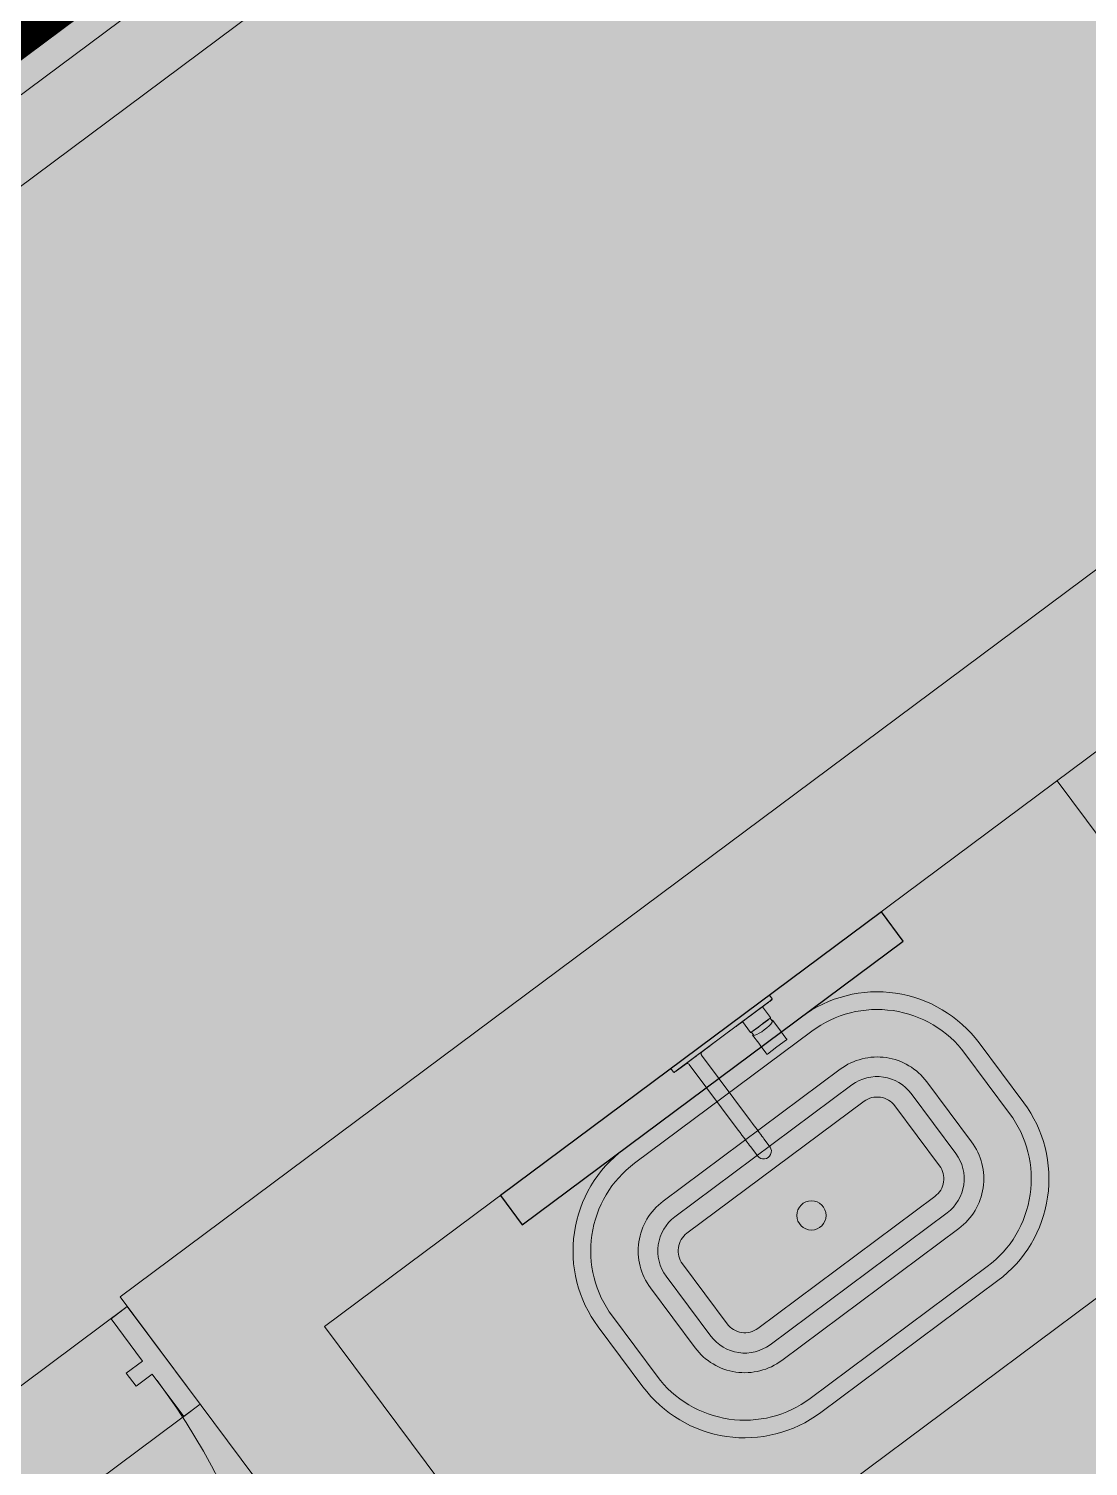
# Model space of a CAD drawing. Header units: metres. Extents: x -466 to 1322, y -1072 to 50.
# Drawn here: x 438.114 to 439.564, y -403.068 to -401.1 of the extents above; entities that cross this region are included whole.
import ezdxf

# ---------------------------------------------------------------- set-up
doc = ezdxf.new("R2010")
doc.units = ezdxf.units.M
for name, pattern in [('B1 P BAJA$0$HIDDEN', [9.525, 6.35, -3.175]), ('CENTER2', [28.575, 19.05, -3.175, 3.175, -3.175]), ('OCULTA2', [0.3, 0.2, -0.1])]:
    doc.linetypes.add(name, pattern=pattern)
for name, color, linetype, lineweight in [('A - Hatch muros', 4, 'Continuous', 0), ('A - MURO BAJO', 2, 'Continuous', 0), ('A - PROY', 250, 'B1 P BAJA$0$HIDDEN', 0), ('A-ACCESORIOS DE BAÑO', 6, 'Continuous', 0), ('A-DOOR', 2, 'Continuous', 9), ('A-EJES', 61, 'CENTER2', 0), ('A-Fixt', 122, 'Continuous', 5), ('A-MURO INT', 4, 'Continuous', 0)]:
    doc.layers.add(name, color=color, linetype=linetype, lineweight=lineweight)
for name, color, linetype in [('A-MIRROR', 8, 'Continuous'), ('A-PUERTA', 2, 'Continuous'), ('Poligono Fisico', 3, 'Continuous')]:
    doc.layers.add(name, color=color, linetype=linetype)
doc.layers.add('Hatch Interior', color=7, linetype='Continuous', lineweight=0, true_color=0xaf6350)

# ---------------------------------------------------------------- blocks, each defined once
blk = doc.blocks.new('JVAS_Puerta - 0_90 X 2_10-V18-Planta Baja')
at = {"color": 0}
for p, q in [((-0.425, -0.0425), (-0.425, -0.9025)), ((-0.374, -0.0425), (-0.425, -0.0425)), ((-0.374, -0.9025), (-0.374, -0.0425)), ((-0.425, -0.9025), (-0.374, -0.9025))]:
    blk.add_line(p, q, dxfattribs=at)
at = {"layer": 'A - PROY', "color": 18, "linetype": 'Continuous', "ltscale": 100, "true_color": 0x000000}
blk.add_arc((-0.425, -0.0525), 0.85, 273.4398, 0, dxfattribs=at)
at = {"layer": 'A-DOOR', "color": 253, "linetype": 'Continuous', "ltscale": 100}
for p, q in [((-0.45, 0.0425), (0.45, 0.0425)), ((-0.374, -0.1075), (0.45, -0.1075))]:
    blk.add_line(p, q, dxfattribs=at)
at = {"layer": 'A-DOOR'}
for p, q in [((-0.425, 0.0425), (-0.45, 0.0425)), ((-0.45, 0.0425), (-0.45, -0.1075)), ((-0.425, -0.0225), (-0.425, 0.0425)), ((0.45, 0.0425), (0.425, 0.0425)), ((0.425, 0.0425), (0.425, -0.0225)), ((0.45, -0.1075), (0.45, 0.0425)), ((-0.4, -0.0225), (-0.425, -0.0225)), ((-0.4, -0.0425), (-0.4, -0.0225)), ((0.425, -0.0225), (0.4, -0.0225)), ((0.4, -0.0225), (0.4, -0.0425)), ((-0.425, -0.1075), (-0.425, -0.0425)), ((-0.425, -0.0425), (-0.4, -0.0425)), ((0.4, -0.0425), (0.425, -0.0425)), ((0.425, -0.0425), (0.425, -0.1075)), ((-0.45, -0.1075), (-0.425, -0.1075)), ((0.425, -0.1075), (0.45, -0.1075))]:
    blk.add_line(p, q, dxfattribs=at)
blk = doc.blocks.new('monomando powder room')
at = {"layer": 'A-ACCESORIOS DE BAÑO'}
for p, q in [((-98.7727, -159.2227), (-98.7727, -159.2225)), ((-98.7667, -159.2225), (-98.7727, -159.2225)), ((-98.7727, -159.2225), (-98.7667, -159.2225)), ((-98.7727, -159.2233), (-98.7727, -159.2227)), ((-98.7727, -159.2243), (-98.7727, -159.2233)), ((-98.766, -159.2228), (-98.7667, -159.2225)), ((-98.766, -159.223), (-98.766, -159.2228)), ((-98.7657, -159.2235), (-98.766, -159.2228)), ((-98.766, -159.2236), (-98.766, -159.223)), ((-98.766, -159.2245), (-98.766, -159.2236)), ((-98.7657, -159.2237), (-98.7657, -159.2235)), ((-98.7657, -159.2242), (-98.7657, -159.2237)), ((-98.7727, -159.2255), (-98.7727, -159.2243)), ((-98.7727, -159.227), (-98.7727, -159.2255)), ((-98.7727, -159.2285), (-98.7727, -159.227)), ((-98.7727, -159.3065), (-98.7727, -159.2285)), ((-98.766, -159.2257), (-98.766, -159.2245)), ((-98.766, -159.227), (-98.766, -159.2257)), ((-98.766, -159.2285), (-98.766, -159.227)), ((-98.766, -159.3065), (-98.766, -159.2285)), ((-98.7657, -159.225), (-98.7657, -159.2242)), ((-98.7657, -159.226), (-98.7657, -159.225)), ((-98.7657, -159.2272), (-98.7657, -159.226)), ((-98.7657, -159.2285), (-98.7657, -159.2272)), ((-98.7657, -159.2295), (-98.7657, -159.2285)), ((-98.7657, -159.2395), (-98.7657, -159.2285)), ((-98.7657, -159.2322), (-98.7657, -159.2295)), ((-98.7657, -159.2309), (-98.7657, -159.2299)), ((-98.7657, -159.2335), (-98.7657, -159.2309)), ((-98.7657, -159.2367), (-98.7657, -159.2322)), ((-98.7657, -159.2377), (-98.7657, -159.2335)), ((-98.7657, -159.2426), (-98.7657, -159.2367)), ((-98.7657, -159.2395), (-98.7657, -159.2377)), ((-98.7657, -159.2396), (-98.7657, -159.239)), ((-98.7657, -159.2395), (-98.7657, -159.239)), ((-98.7473, -159.2395), (-98.7657, -159.2395)), ((-98.7657, -159.2395), (-98.7473, -159.2395)), ((-98.7657, -159.2413), (-98.7657, -159.2396)), ((-98.7657, -159.2441), (-98.7657, -159.2413)), ((-98.7657, -159.2493), (-98.7657, -159.2426)), ((-98.7469, -159.2397), (-98.7473, -159.2395)), ((-98.7467, -159.2402), (-98.7469, -159.2397)), ((-98.7469, -159.2403), (-98.7469, -159.2397)), ((-98.7469, -159.242), (-98.7469, -159.2403)), ((-98.7469, -159.2446), (-98.7469, -159.242)), ((-98.7467, -159.2405), (-98.7467, -159.2402)), ((-98.7427, -159.2405), (-98.7467, -159.2405)), ((-98.7467, -159.2411), (-98.7467, -159.2405)), ((-98.7467, -159.2405), (-98.7427, -159.2405)), ((-98.7467, -159.2426), (-98.7467, -159.2411)), ((-98.7467, -159.2452), (-98.7467, -159.2426)), ((-98.7286, -159.2395), (-98.7427, -159.2395)), ((-98.7427, -159.2401), (-98.7427, -159.2395)), ((-98.7416, -159.2401), (-98.7427, -159.2395)), ((-98.7427, -159.2395), (-98.7286, -159.2395)), ((-98.7427, -159.2405), (-98.7427, -159.2401)), ((-98.7413, -159.2406), (-98.7427, -159.2405)), ((-98.7407, -159.2417), (-98.7416, -159.2401)), ((-98.7398, -159.2445), (-98.7407, -159.2417)), ((-98.7286, -159.2395), (-98.7122, -159.2395)), ((-98.7122, -159.2395), (-98.7286, -159.2395)), ((-98.7103, -159.2395), (-98.7122, -159.2395)), ((-98.7122, -159.2395), (-98.7103, -159.2395)), ((-98.7099, -159.2398), (-98.7103, -159.2395)), ((-98.7097, -159.2403), (-98.7099, -159.2398)), ((-98.7097, -159.2565), (-98.7097, -159.2403)), ((-98.7657, -159.2477), (-98.7657, -159.2441)), ((-98.7657, -159.2519), (-98.7657, -159.2477)), ((-98.7657, -159.2565), (-98.7657, -159.2493)), ((-98.7657, -159.2565), (-98.7657, -159.2519)), ((-98.7657, -159.261), (-98.7657, -159.2565)), ((-98.7657, -159.2637), (-98.7657, -159.2565)), ((-98.7657, -159.2652), (-98.7657, -159.261)), ((-98.7469, -159.2481), (-98.7469, -159.2446)), ((-98.7469, -159.2522), (-98.7469, -159.2481)), ((-98.7469, -159.2565), (-98.7469, -159.2522)), ((-98.7469, -159.2608), (-98.7469, -159.2565)), ((-98.7469, -159.2648), (-98.7469, -159.2608)), ((-98.7467, -159.2485), (-98.7467, -159.2452)), ((-98.7467, -159.2523), (-98.7467, -159.2485)), ((-98.7467, -159.2565), (-98.7467, -159.2523)), ((-98.7467, -159.2606), (-98.7467, -159.2565)), ((-98.7467, -159.2644), (-98.7467, -159.2606)), ((-98.7392, -159.248), (-98.7398, -159.2445)), ((-98.7388, -159.2521), (-98.7392, -159.248)), ((-98.7392, -159.2649), (-98.7388, -159.2608)), ((-98.7387, -159.2565), (-98.7388, -159.2521)), ((-98.7388, -159.2608), (-98.7387, -159.2565)), ((-98.7097, -159.2727), (-98.7097, -159.2565)), ((-98.7657, -159.2704), (-98.7657, -159.2637)), ((-98.7657, -159.2689), (-98.7657, -159.2652)), ((-98.7657, -159.2717), (-98.7657, -159.2689)), ((-98.7657, -159.2763), (-98.7657, -159.2704)), ((-98.7657, -159.2734), (-98.7657, -159.2717)), ((-98.7657, -159.274), (-98.7657, -159.2734)), ((-98.7473, -159.2735), (-98.7657, -159.2735)), ((-98.7657, -159.3065), (-98.7657, -159.2735)), ((-98.7657, -159.2753), (-98.7657, -159.2735)), ((-98.7657, -159.2735), (-98.7473, -159.2735)), ((-98.7657, -159.274), (-98.7657, -159.2735)), ((-98.7657, -159.2795), (-98.7657, -159.2753)), ((-98.7657, -159.2808), (-98.7657, -159.2763)), ((-98.7657, -159.2821), (-98.7657, -159.2795)), ((-98.7657, -159.2835), (-98.7657, -159.2808)), ((-98.7657, -159.2831), (-98.7657, -159.2821)), ((-98.7473, -159.2735), (-98.7469, -159.2732)), ((-98.7469, -159.2683), (-98.7469, -159.2648)), ((-98.7469, -159.271), (-98.7469, -159.2683)), ((-98.7469, -159.2726), (-98.7469, -159.271)), ((-98.7469, -159.2732), (-98.7469, -159.2726)), ((-98.7469, -159.2732), (-98.7467, -159.2727)), ((-98.7467, -159.2677), (-98.7467, -159.2644)), ((-98.7467, -159.2703), (-98.7467, -159.2677)), ((-98.7467, -159.2719), (-98.7467, -159.2703)), ((-98.7467, -159.2725), (-98.7467, -159.2719)), ((-98.7467, -159.2727), (-98.7467, -159.2725)), ((-98.7467, -159.2725), (-98.7427, -159.2725)), ((-98.7427, -159.2725), (-98.7467, -159.2725)), ((-98.7427, -159.2725), (-98.7413, -159.2723)), ((-98.7427, -159.2728), (-98.7427, -159.2725)), ((-98.7427, -159.2735), (-98.7416, -159.2728)), ((-98.7427, -159.2735), (-98.7427, -159.2728)), ((-98.7427, -159.2735), (-98.7286, -159.2735)), ((-98.7286, -159.2735), (-98.7427, -159.2735)), ((-98.7416, -159.2728), (-98.7407, -159.2712)), ((-98.7407, -159.2712), (-98.7398, -159.2684)), ((-98.7398, -159.2684), (-98.7392, -159.2649)), ((-98.7256, -159.2735), (-98.7286, -159.2735)), ((-98.7286, -159.2735), (-98.7256, -159.2735)), ((-98.7256, -159.2735), (-98.7122, -159.2735)), ((-98.7122, -159.2735), (-98.7256, -159.2735)), ((-98.7122, -159.2735), (-98.7103, -159.2735)), ((-98.7103, -159.2735), (-98.7122, -159.2735)), ((-98.7103, -159.2735), (-98.7099, -159.2731)), ((-98.7099, -159.2731), (-98.7097, -159.2727)), ((-98.7657, -159.2845), (-98.7657, -159.2835)), ((-98.7727, -159.3845), (-98.7727, -159.3065)), ((-98.7727, -159.3845), (-98.7727, -159.3065)), ((-98.766, -159.3845), (-98.766, -159.3065)), ((-98.766, -159.3845), (-98.766, -159.3065)), ((-98.7657, -159.343), (-98.7657, -159.3065)), ((-98.7657, -159.3295), (-98.7657, -159.3285)), ((-98.7657, -159.3322), (-98.7657, -159.3295)), ((-98.7657, -159.3309), (-98.7657, -159.3299)), ((-98.7657, -159.3335), (-98.7657, -159.3309)), ((-98.7657, -159.3367), (-98.7657, -159.3322)), ((-98.7657, -159.3377), (-98.7657, -159.3335)), ((-98.7657, -159.3426), (-98.7657, -159.3367)), ((-98.7657, -159.343), (-98.7657, -159.3377)), ((-98.7657, -159.3411), (-98.7657, -159.3405)), ((-98.7657, -159.3426), (-98.7657, -159.3411)), ((-98.7657, -159.3424), (-98.7657, -159.3419)), ((-98.7657, -159.343), (-98.7657, -159.3424)), ((-98.7657, -159.3493), (-98.7657, -159.3426)), ((-98.7657, -159.3452), (-98.7657, -159.3426)), ((-98.7653, -159.3443), (-98.7657, -159.343)), ((-98.7657, -159.3485), (-98.7657, -159.3452)), ((-98.7657, -159.3524), (-98.7657, -159.3485)), ((-98.7657, -159.3565), (-98.7657, -159.3493)), ((-98.7657, -159.3565), (-98.7657, -159.3524)), ((-98.7657, -159.3606), (-98.7657, -159.3565)), ((-98.7657, -159.3637), (-98.7657, -159.3565)), ((-98.7657, -159.3645), (-98.7657, -159.3606)), ((-98.7645, -159.3453), (-98.7653, -159.3443)), ((-98.7635, -159.3458), (-98.7645, -159.3453)), ((-98.7627, -159.346), (-98.7635, -159.3458)), ((-98.7622, -159.346), (-98.7627, -159.346)), ((-98.7627, -159.346), (-98.7622, -159.346)), ((-98.6502, -159.346), (-98.7622, -159.346)), ((-98.7622, -159.346), (-98.6502, -159.346)), ((-98.6459, -159.346), (-98.6502, -159.346)), ((-98.6502, -159.346), (-98.6459, -159.346)), ((-98.6459, -159.346), (-98.6416, -159.346)), ((-98.6416, -159.346), (-98.6459, -159.346)), ((-98.6416, -159.346), (-98.6375, -159.346)), ((-98.6375, -159.346), (-98.6416, -159.346)), ((-98.6337, -159.346), (-98.6375, -159.346)), ((-98.6375, -159.346), (-98.6337, -159.346)), ((-98.6301, -159.346), (-98.6337, -159.346)), ((-98.6337, -159.346), (-98.6301, -159.346)), ((-98.6268, -159.346), (-98.6301, -159.346)), ((-98.6301, -159.346), (-98.6268, -159.346)), ((-98.624, -159.346), (-98.6268, -159.346)), ((-98.6268, -159.346), (-98.624, -159.346)), ((-98.624, -159.346), (-98.6216, -159.346)), ((-98.6216, -159.346), (-98.624, -159.346)), ((-98.6216, -159.346), (-98.6197, -159.346)), ((-98.6197, -159.346), (-98.6216, -159.346)), ((-98.6055, -159.346), (-98.6197, -159.346)), ((-98.6197, -159.346), (-98.6055, -159.346)), ((-98.603, -159.3464), (-98.6055, -159.346)), ((-98.6006, -159.3474), (-98.603, -159.3464)), ((-98.5986, -159.3491), (-98.6006, -159.3474)), ((-98.597, -159.3513), (-98.5986, -159.3491)), ((-98.596, -159.3538), (-98.597, -159.3513)), ((-98.597, -159.3617), (-98.596, -159.3592)), ((-98.5957, -159.3565), (-98.596, -159.3538)), ((-98.5957, -159.3565), (-98.596, -159.3538)), ((-98.596, -159.3592), (-98.5957, -159.3565)), ((-98.596, -159.3592), (-98.5957, -159.3565)), ((-98.7657, -159.3704), (-98.7657, -159.3637)), ((-98.7657, -159.3678), (-98.7657, -159.3645)), ((-98.7657, -159.3704), (-98.7657, -159.3678)), ((-98.7657, -159.37), (-98.7653, -159.3687)), ((-98.7657, -159.3845), (-98.7657, -159.37)), ((-98.7657, -159.3845), (-98.7657, -159.37)), ((-98.7657, -159.3753), (-98.7657, -159.37)), ((-98.7657, -159.3706), (-98.7657, -159.37)), ((-98.7657, -159.3763), (-98.7657, -159.3704)), ((-98.7657, -159.3719), (-98.7657, -159.3704)), ((-98.7657, -159.3711), (-98.7657, -159.3706)), ((-98.7657, -159.3725), (-98.7657, -159.3719)), ((-98.7657, -159.3795), (-98.7657, -159.3753)), ((-98.7657, -159.3808), (-98.7657, -159.3763)), ((-98.7657, -159.3821), (-98.7657, -159.3795)), ((-98.7657, -159.3835), (-98.7657, -159.3808)), ((-98.7653, -159.3687), (-98.7645, -159.3677)), ((-98.7645, -159.3677), (-98.7635, -159.3672)), ((-98.7635, -159.3672), (-98.7627, -159.367)), ((-98.7627, -159.367), (-98.7622, -159.367)), ((-98.7622, -159.367), (-98.7627, -159.367)), ((-98.6502, -159.367), (-98.7622, -159.367)), ((-98.7622, -159.367), (-98.6502, -159.367)), ((-98.6459, -159.367), (-98.6502, -159.367)), ((-98.6502, -159.367), (-98.6459, -159.367)), ((-98.6416, -159.367), (-98.6459, -159.367)), ((-98.6459, -159.367), (-98.6416, -159.367)), ((-98.6375, -159.367), (-98.6416, -159.367)), ((-98.6416, -159.367), (-98.6375, -159.367)), ((-98.6375, -159.367), (-98.6337, -159.367)), ((-98.6337, -159.367), (-98.6375, -159.367)), ((-98.6337, -159.367), (-98.6301, -159.367)), ((-98.6301, -159.367), (-98.6337, -159.367)), ((-98.6268, -159.367), (-98.6301, -159.367)), ((-98.6301, -159.367), (-98.6268, -159.367)), ((-98.624, -159.367), (-98.6268, -159.367)), ((-98.6268, -159.367), (-98.624, -159.367)), ((-98.624, -159.367), (-98.6216, -159.367)), ((-98.6216, -159.367), (-98.624, -159.367)), ((-98.6216, -159.367), (-98.6197, -159.367)), ((-98.6197, -159.367), (-98.6216, -159.367)), ((-98.6197, -159.367), (-98.6055, -159.367)), ((-98.6055, -159.367), (-98.6197, -159.367)), ((-98.6055, -159.367), (-98.603, -159.3666)), ((-98.603, -159.3666), (-98.6006, -159.3656)), ((-98.6006, -159.3656), (-98.5986, -159.3639)), ((-98.5986, -159.3639), (-98.597, -159.3617)), ((-98.7727, -159.386), (-98.7727, -159.3845)), ((-98.7727, -159.3875), (-98.7727, -159.386)), ((-98.7727, -159.3887), (-98.7727, -159.3875)), ((-98.7727, -159.3897), (-98.7727, -159.3887)), ((-98.7727, -159.3903), (-98.7727, -159.3897)), ((-98.7727, -159.3905), (-98.7727, -159.3903)), ((-98.7727, -159.3905), (-98.7667, -159.3905)), ((-98.7667, -159.3905), (-98.7727, -159.3905)), ((-98.7667, -159.3905), (-98.766, -159.3902)), ((-98.766, -159.386), (-98.766, -159.3845)), ((-98.766, -159.3873), (-98.766, -159.386)), ((-98.766, -159.3885), (-98.766, -159.3873)), ((-98.766, -159.3894), (-98.766, -159.3885)), ((-98.766, -159.39), (-98.766, -159.3894)), ((-98.766, -159.3902), (-98.7657, -159.3895)), ((-98.766, -159.3902), (-98.766, -159.39)), ((-98.7657, -159.3831), (-98.7657, -159.3821)), ((-98.7657, -159.3845), (-98.7657, -159.3835)), ((-98.7657, -159.3858), (-98.7657, -159.3845)), ((-98.7657, -159.387), (-98.7657, -159.3858)), ((-98.7657, -159.388), (-98.7657, -159.387)), ((-98.7657, -159.3888), (-98.7657, -159.388)), ((-98.7657, -159.3893), (-98.7657, -159.3888)), ((-98.7657, -159.3895), (-98.7657, -159.3893))]:
    blk.add_line(p, q, dxfattribs=at)

msp = doc.modelspace()

# ---------------------------------------------------------------- hatches: boundary and pattern name
at = {"layer": 'A - Hatch muros', "transparency": 33554687}
h = msp.add_hatch(color=256, dxfattribs=at)
h.dxf.hatch_style = 1
h.paths.add_polyline_path([(420.6654, -420.4261), (419.3411, -421.4104), (418.2667, -419.9688), (416.6631, -421.164), (417.7382, -422.6064), (413.4672, -425.7899), (408.2908, -423.2873), (446.0819, -395.1192), (446.5002, -395.6804), (446.3399, -395.7999), (446.041, -395.399), (408.6746, -423.2507), (413.445, -425.557), (417.4583, -422.5656), (416.3826, -421.1224), (418.3068, -419.688), (419.3826, -421.1313), (420.5452, -420.2648), (421.0663, -419.8763), (418.8551, -416.9097), (419.0155, -416.7902), (421.3462, -419.9171), (420.6647, -420.4251)])
h = msp.add_hatch(color=256, dxfattribs=at)
h.dxf.hatch_style = 1
h.paths.add_polyline_path([(450.8226, -397.9464), (443.1164, -403.6904), (445.6862, -407.138), (445.5258, -407.2575), (444.2111, -405.4936), (443.8102, -405.7924), (443.6906, -405.6321), (444.0915, -405.3333), (442.1194, -402.6874), (439.5537, -404.5998), (439.4342, -404.4394), (441.9999, -402.527), (440.9241, -401.0838), (438.5188, -402.8767), (439.1164, -403.6785), (438.9561, -403.798), (438.2389, -402.8359), (440.8046, -400.9235), (440.6253, -400.6829), (440.7857, -400.5634), (441.1443, -401.0445), (442.7478, -399.8492), (442.8674, -400.0096), (441.2638, -401.2048), (442.9969, -403.53), (444.4401, -402.4543), (443.1851, -400.7706), (443.3454, -400.651), (444.6004, -402.3348), (448.8499, -399.1674), (448.6108, -398.8467), (448.7712, -398.7271), (449.0102, -399.0479), (450.7461, -397.754)])
at = {"layer": 'Hatch Interior', "transparency": 33554687}
h = msp.add_hatch(color=256, dxfattribs=at)
h.dxf.hatch_style = 1
edge = h.paths.add_edge_path()
edge.add_line((417.7382, -422.6064), (419.3856, -424.8173))
edge.add_arc((419.7198, -425.4323), 0.7, 36.6996, 118.5178, ccw=False)
edge.add_line((420.2811, -425.014), (421.6441, -423.998))
edge.add_line((421.6441, -423.998), (425.1105, -425.6739))
edge.add_line((425.1105, -425.6739), (423.8168, -428.3498))
edge.add_line((423.8168, -428.3498), (449.7456, -440.8852))
edge.add_line((449.7456, -440.8852), (452.2266, -435.7535))
edge.add_line((452.2266, -435.7535), (452.8795, -434.403))
edge.add_line((452.8795, -434.403), (426.2776, -421.5422))
edge.add_line((426.2776, -421.5422), (424.9683, -419.8365))
edge.add_line((424.9683, -419.8365), (443.8484, -405.7639))
edge.add_line((443.8484, -405.7639), (442.6531, -404.1604))
edge.add_line((442.6531, -404.1604), (449.1895, -399.2884))
edge.add_line((449.1895, -399.2884), (446.0819, -395.1192))
edge.add_line((446.0819, -395.1192), (408.2908, -423.2873))
edge.add_line((408.2908, -423.2873), (413.4672, -425.7899))
edge.add_line((413.4672, -425.7899), (417.7382, -422.6064))

# ---------------------------------------------------------------- linework, layer by layer
at = {"layer": 'A - MURO BAJO', "ltscale": 0.05}
msp.add_lwpolyline([(438.8774, -403.3578), (439.8796, -402.6107), (439.521, -402.1297)], dxfattribs=at)
at = {"layer": 'A-EJES', "ltscale": 0.1}
msp.add_line((446.3597, -395.0368), (404.6559, -426.1214), dxfattribs=at)
at = {"layer": 'A-Fixt'}
for points in [[(439.4399, -402.8137), (439.1975, -402.9944, -0.414214), (438.9543, -402.9589), (438.8931, -402.8769, -0.414214), (438.9286, -402.6336), (439.171, -402.4529, -0.414214), (439.4143, -402.4884), (439.4754, -402.5704, -0.414214)], [(439.4255, -402.7944), (439.1831, -402.975, -0.414214), (438.9736, -402.9445), (438.9125, -402.8624, -0.414214), (438.943, -402.653), (439.1854, -402.4723, -0.414214), (439.3949, -402.5029), (439.456, -402.5849, -0.414214)], [(439.3866, -402.7423), (439.1443, -402.9229, -0.414214), (439.0257, -402.9056), (438.9646, -402.8236, -0.414214), (438.9819, -402.7051), (439.2243, -402.5244, -0.414214), (439.3428, -402.5417), (439.4039, -402.6237, -0.414214)], [(439.3706, -402.7207), (439.1282, -402.9014, -0.414214), (439.0473, -402.8896), (438.9861, -402.8076, -0.414214), (438.9979, -402.7266), (439.2403, -402.5459, -0.414214), (439.3213, -402.5577), (439.3824, -402.6398, -0.414214)], [(439.3539, -402.6984), (439.1116, -402.8791, -0.414214), (439.0696, -402.8729), (439.0085, -402.7909, -0.414214), (439.0146, -402.7489), (439.257, -402.5683, -0.414214), (439.2989, -402.5744), (439.3601, -402.6564, -0.414214)]]:
    msp.add_lwpolyline(points, format="xyb", close=True, dxfattribs=at)
msp.add_circle((439.1849, -402.7245), 0.02, dxfattribs=at)
at = {"layer": 'A-MIRROR'}
msp.add_lwpolyline([(438.7593, -402.6974), (438.7892, -402.7375), (439.3104, -402.349), (439.2805, -402.3089)], close=True, dxfattribs=at)
at = {"layer": 'A-MURO INT'}
msp.add_lwpolyline([(420.6654, -420.4261), (419.3411, -421.4104), (418.2667, -419.9688), (416.6631, -421.164), (417.7382, -422.6064), (413.4672, -425.7899), (408.2908, -423.2873), (446.0819, -395.1192), (446.5002, -395.6804), (446.3399, -395.7999), (446.041, -395.399), (408.6746, -423.2507), (413.445, -425.557), (417.4583, -422.5656), (416.3826, -421.1224), (418.3068, -419.688), (419.3826, -421.1313), (420.5452, -420.2648), (421.0663, -419.8763), (418.8551, -416.9097), (419.0155, -416.7902), (421.3462, -419.9171), (420.6647, -420.4251)], close=True, dxfattribs=at)
msp.add_lwpolyline([(444.0915, -405.3333), (442.1194, -402.6874), (439.5537, -404.5998), (439.4342, -404.4394), (441.9999, -402.527), (440.9241, -401.0838), (438.5188, -402.8767), (439.1164, -403.6785), (438.9561, -403.798), (438.2389, -402.8359), (440.8046, -400.9235), (440.6253, -400.6829), (440.7857, -400.5634), (441.1443, -401.0445), (442.7478, -399.8492), (442.8674, -400.0096), (441.2638, -401.2048), (442.9969, -403.53), (444.4401, -402.4543), (443.1851, -400.7706), (443.3454, -400.651), (444.6004, -402.3348), (448.8499, -399.1674)], dxfattribs=at)
at = {"layer": 'Poligono Fisico', "color": 5, "linetype": 'OCULTA2', "const_width": 0.125}
msp.add_lwpolyline([(450.8561, -443.6816), (409.0603, -422.7137), (450.4645, -391.8525), (465.8133, -430.5007)], close=True, dxfattribs=at)

# ---------------------------------------------------------------- block references
at = {"layer": 'A-Fixt', "rotation": 306.6996102268553}
msp.add_blockref('monomando powder room', (625.8172, -386.4625), dxfattribs=at)
at = {"layer": 'A-PUERTA', "xscale": 1.111111111111195, "yscale": 1.111111111111195, "zscale": 1.111111111111195, "rotation": 36.69961023292782}
msp.add_blockref('JVAS_Puerta - 0_90 X 2_10-V18-Planta Baja', (437.8762, -403.1859), dxfattribs=at)

doc.saveas('drawing.dxf')
